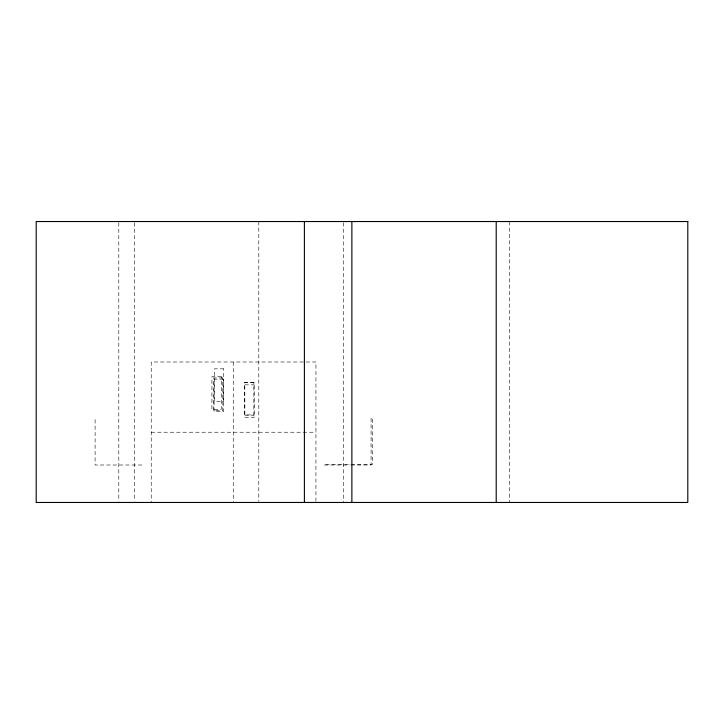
<?xml version="1.0" encoding="UTF-8"?>
<svg xmlns="http://www.w3.org/2000/svg" width="724" height="724" viewBox="0 0 724 724"><rect width="100%" height="100%" fill="white"/><g stroke="black" fill="none" stroke-linecap="round" stroke-linejoin="round"><path stroke-width="0.54" stroke-dasharray="3.62 2.71" d="M244.884 384.851L254.251 384.851M244.784 415.187L254.251 415.187M151.226 432.228L315.936 432.228M325.673 464.446L372.498 464.446L372.498 417.621M141.922 465.007L95.097 465.007L95.097 418.182M324.262 465.007L349.9 465.007M351.013 465.007L371.077 465.007L371.077 418.182M509.415 221.535L509.415 502.465M343.493 222.666L343.493 502.465M315.936 501.352L315.936 362L151.226 362L151.226 502.465M258.803 221.535L258.803 501.334M233.255 362L233.255 502.465M134.664 222.666L134.664 501.334M118.799 222.666L118.799 501.334M223.725 368.833L214.358 368.833L214.358 401.422L223.725 401.422L223.725 368.833M221.291 376.706L211.924 376.706L211.924 409.286L221.291 409.286L221.291 376.706M222.784 377.919L213.417 377.919L213.417 410.508L222.784 410.508L222.784 377.919M223.445 379.141L214.078 379.141L214.078 411.721L223.445 411.721L223.445 379.141M253.871 382.317L244.504 382.317L244.504 414.906L253.871 414.906L253.871 382.317M254.251 382.598L244.784 382.598L244.884 417.44L254.251 417.44L254.151 382.598"/><path stroke-width="1.09" d="M496.212 221.535L496.212 502.465M351.873 221.535L351.873 502.465M304.397 221.535L304.397 502.465M687.8 221.535L36.2 221.535L36.2 502.465L687.8 502.465L687.8 221.535"/></g></svg>
